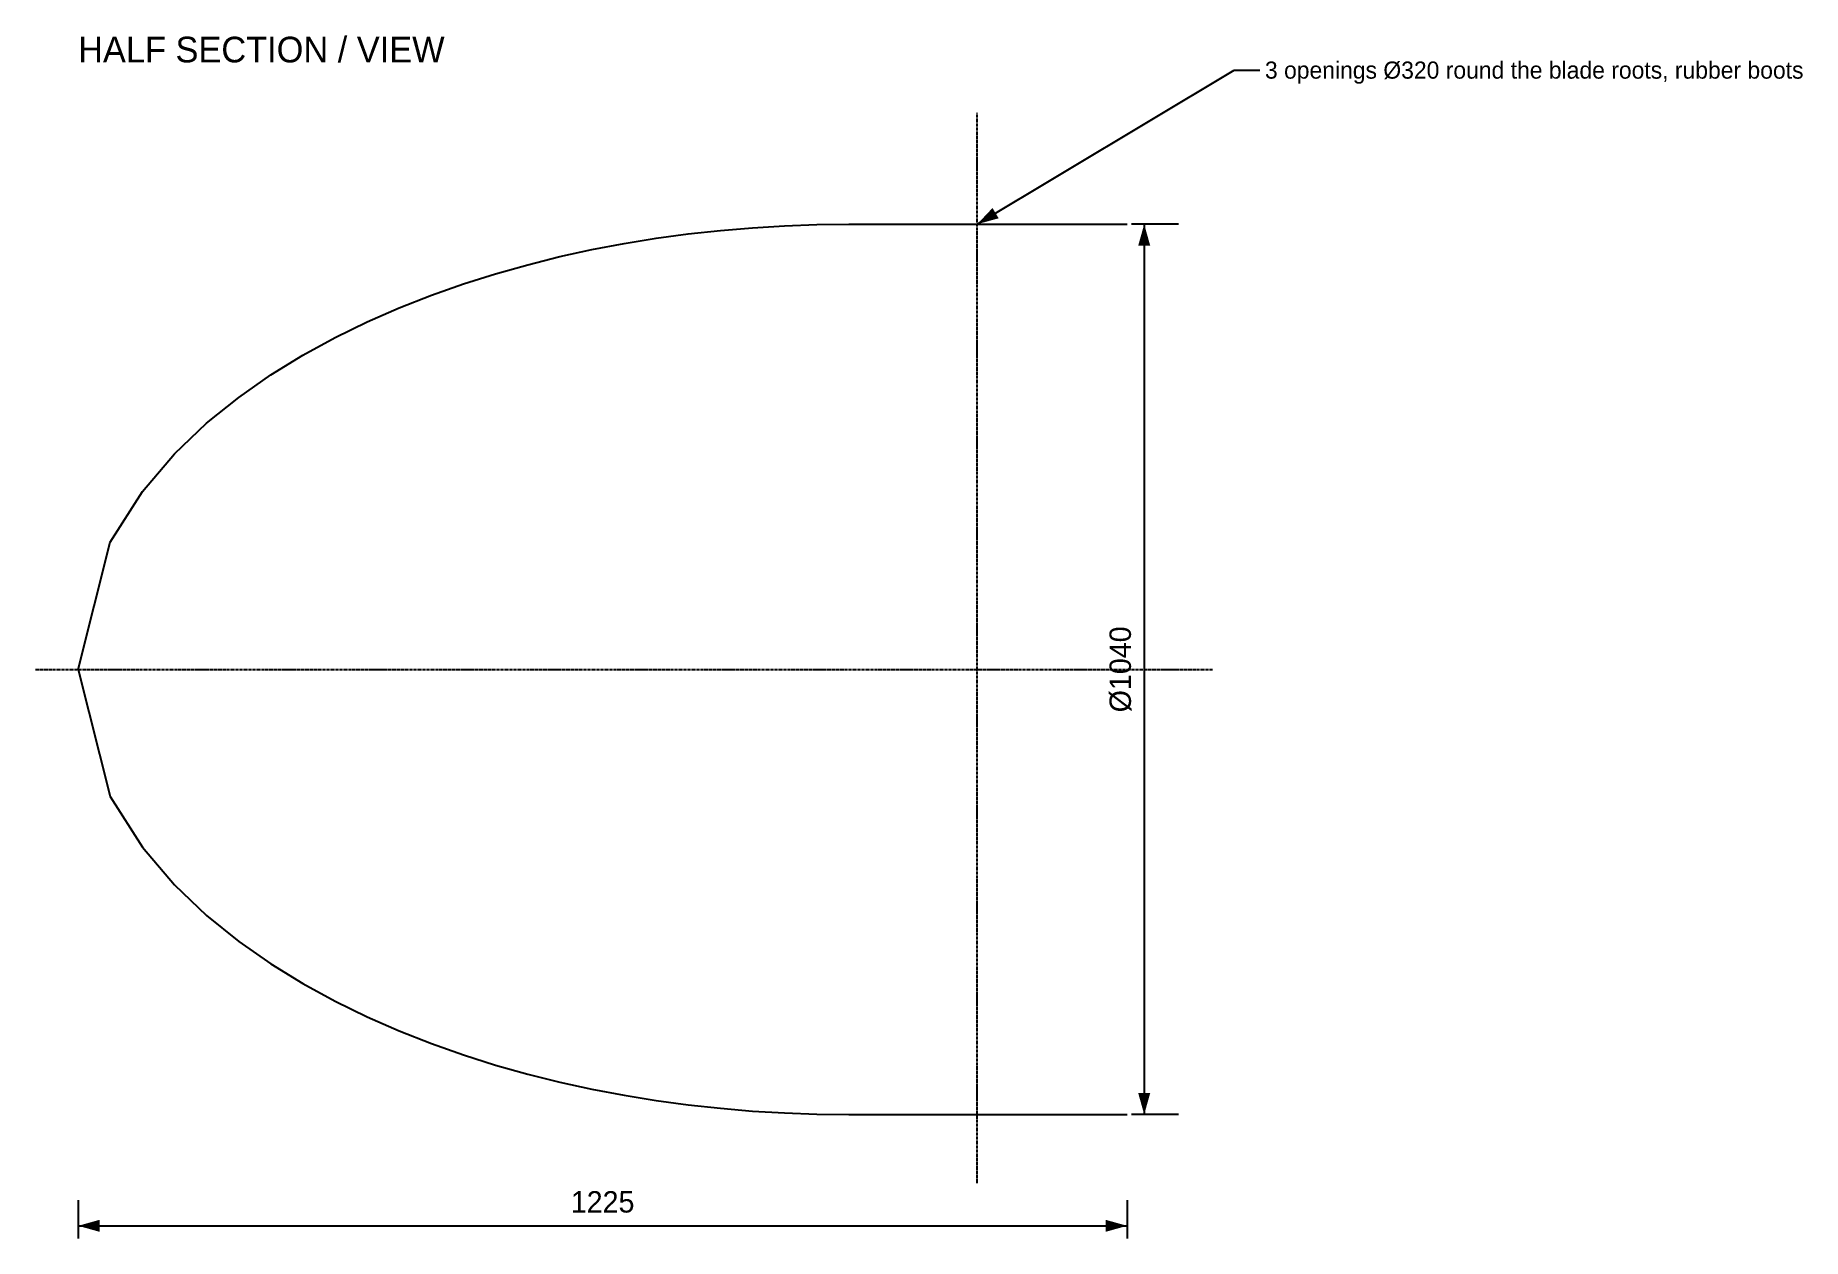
# Model space of a CAD drawing. Header units: millimetres. Extents: x 0 to 2064, y -665 to 741.
import ezdxf
from ezdxf.enums import TextEntityAlignment as Align

# ---------------------------------------------------------------- set-up
doc = ezdxf.new("R2010")
doc.units = ezdxf.units.MM
doc.linetypes.add('CENTER', pattern=[5.08, 3.175, -0.635, 0.635, -0.635])
for name, color, linetype in [('CENTER', 1, 'CENTER'), ('DIM', 3, 'Continuous'), ('OUTLINE', 7, 'Continuous'), ('TEXT', 3, 'Continuous'), ('THIN', 7, 'Continuous')]:
    doc.layers.add(name, color=color, linetype=linetype)

msp = doc.modelspace()

# ---------------------------------------------------------------- hatches: boundary and pattern name
at = {"layer": 'DIM'}
for points in [[(1100, 520), (1125, 526.9), (1117.8, 538.9)], [(1295, 520), (1288, 495), (1302, 495)], [(1295, -520), (1302, -495), (1288, -495)], [(50, -650), (75, -657), (75, -643)], [(1275, -650), (1250, -643), (1250, -657)]]:
    msp.add_hatch(color=7, dxfattribs=at).paths.add_polyline_path(points)

# ---------------------------------------------------------------- linework, layer by layer
at = {"layer": 'CENTER'}
for p, q in [((1100, -600), (1100, 650)), ((0, 0), (1375, 0))]:
    msp.add_line(p, q, dxfattribs=at)
at = {"layer": 'DIM'}
for p, q in [((1100, 520), (1400, 700)), ((1400, 700), (1430, 700)), ((1335, 520), (1280, 520)), ((1295, 520), (1295, -520)), ((1335, -520), (1280, -520)), ((50, -620), (50, -665)), ((1275, -620), (1275, -665)), ((50, -650), (1275, -650))]:
    msp.add_line(p, q, dxfattribs=at)
at = {"layer": 'OUTLINE'}
msp.add_lwpolyline([(50, 0), (87.5, 148.5), (125, 207.8), (162.5, 251.7), (200, 287.4), (237.5, 317.7), (275, 343.9), (312.5, 367.1), (350, 387.6), (387.5, 405.9), (425, 422.4), (462.5, 437.1), (500, 450.3), (537.5, 462.2), (575, 472.7), (612.5, 482.1), (650, 490.3), (687.5, 497.4), (725, 503.5), (762.5, 508.6), (800, 512.7), (837.5, 515.9), (875, 518.2), (912.5, 519.5), (950, 520), (1275, 520)], dxfattribs=at)
at = {"layer": 'THIN'}
msp.add_lwpolyline([(50, 0), (87.5, -148.5), (125, -207.8), (162.5, -251.7), (200, -287.4), (237.5, -317.7), (275, -343.9), (312.5, -367.1), (350, -387.6), (387.5, -405.9), (425, -422.4), (462.5, -437.1), (500, -450.3), (537.5, -462.2), (575, -472.7), (612.5, -482.1), (650, -490.3), (687.5, -497.4), (725, -503.5), (762.5, -508.6), (800, -512.7), (837.5, -515.9), (875, -518.2), (912.5, -519.5), (950, -520), (1275, -520)], dxfattribs=at)

# ---------------------------------------------------------------- texts
at = {"layer": 'DIM'}
msp.add_text('3 openings Ø320 round the blade roots, rubber boots', height=20, dxfattribs=at).set_placement((1436, 700), align=Align.MIDDLE_LEFT)
msp.add_text('Ø1040', height=25, rotation=90, dxfattribs=at).set_placement((1287, 0), align=Align.BOTTOM_CENTER)
msp.add_text('1225', height=25, dxfattribs=at).set_placement((662.5, -642), align=Align.BOTTOM_CENTER)
at = {"layer": 'TEXT'}
msp.add_text('HALF SECTION / VIEW', height=30, dxfattribs=at).set_placement((50, 700), align=Align.BOTTOM_LEFT)

doc.saveas('drawing.dxf')
